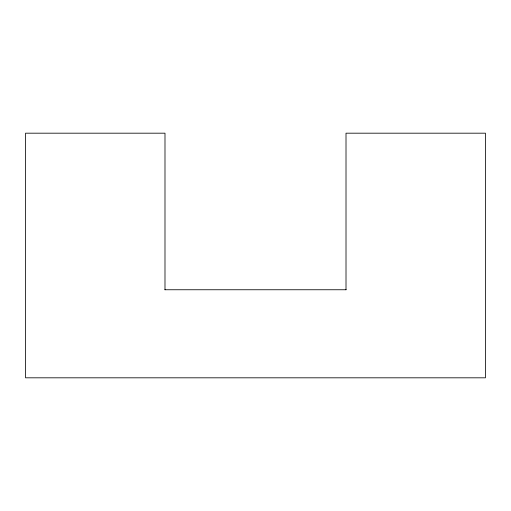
<?xml version="1.0" encoding="UTF-8"?>
<svg xmlns="http://www.w3.org/2000/svg" width="511" height="511" viewBox="0 0 511 511"><rect width="100%" height="100%" fill="white"/><g stroke="black" fill="none" stroke-linecap="round" stroke-linejoin="round"><path stroke-width="0.77" d="M164.881 289.75L346.119 289.75M346.011 289.75L346.011 133.186L485.45 133.186L485.45 377.814L25.55 377.814L25.55 133.186L164.989 133.186L164.989 289.75"/></g></svg>
